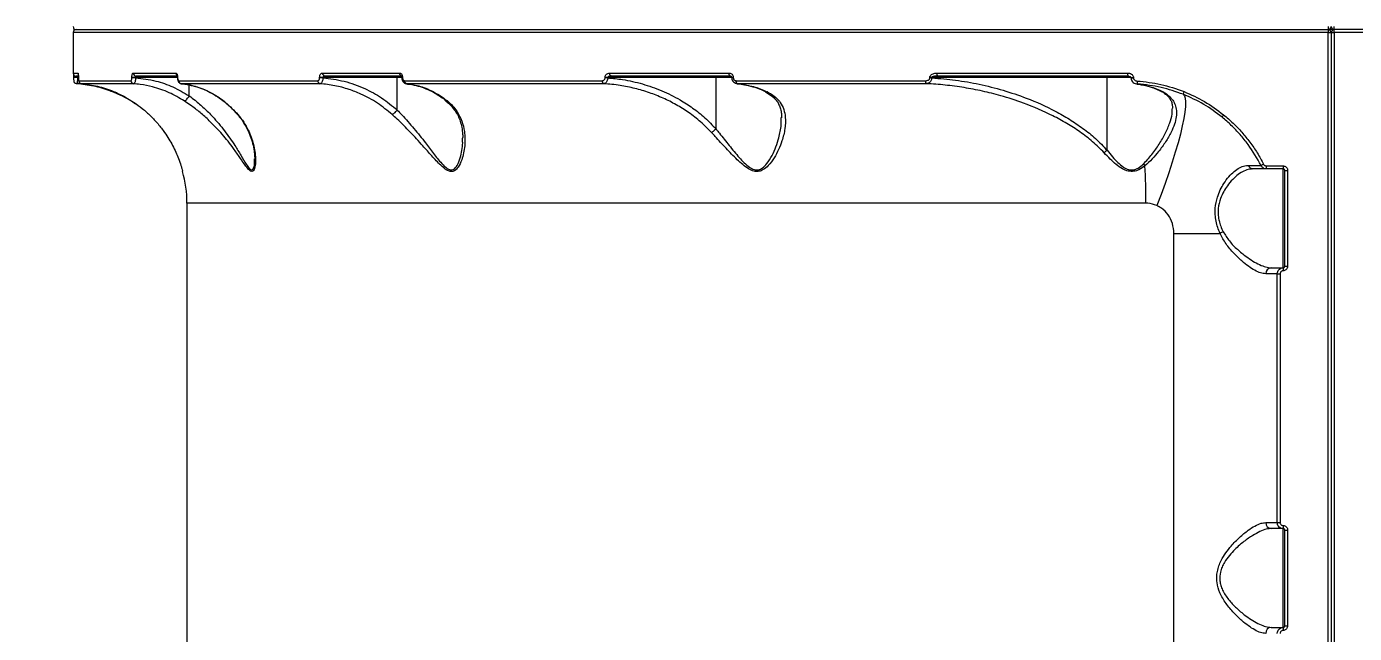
# Model space of a CAD drawing. Header units: millimetres. Extents: x 10665 to 29906, y -6125 to 7364.
# Drawn here: x 23491.7 to 23935.1, y -219.9 to -17.4 of the extents above; entities that cross this region are included whole.
import ezdxf

# ---------------------------------------------------------------- set-up
doc = ezdxf.new("R2010")
doc.units = ezdxf.units.MM
for name, color, linetype in [('DIKOM_ОБЪЕКТ', 7, 'Continuous'), ('DIKOM_РАЗМЕР_ЗОНА', 7, 'Continuous'), ('DIKOM_РАЗМЕР_ОБЪЕКТА', 7, 'Continuous')]:
    doc.layers.add(name, color=color, linetype=linetype)
doc.styles.add('style1', font='arial.ttf', dxfattribs={"width": 0.8})
doc.dimstyles.new('1-50', dxfattribs={"dimtxt": 300, "dimasz": 200, "dimexe": 100, "dimexo": 0, "dimgap": 100, "dimtad": 1, "dimdec": 0, "dimtxsty": 'style1', "dimcen": 0, "dimclrd": 7, "dimclre": 7, "dimadec": 1, "dimazin": 2, "dimtfac": 1, "dimtdec": 0, "dimtmove": 1, "dimatfit": 3, "dimfxl": 0, "dimlwd": 25, "dimlwe": 18, "dimarcsym": 0})

# ---------------------------------------------------------------- blocks, each defined once
blk = doc.blocks.new('*D16')
at = {"layer": 'Defpoints', "color": 0, "transparency": 16777216}
for p in [(12665, 4926.53), (12665, 1146.89), (26947.71, -1821.93)]:
    blk.add_point(p, dxfattribs=at)
at = {"layer": 'DIKOM_РАЗМЕР_ОБЪЕКТА', "color": 7, "lineweight": 18, "transparency": 16777216}
for p, q in [((12665, 1146.89), (12665, 5026.53)), ((26947.71, -1821.93), (26947.71, 5026.53))]:
    blk.add_line(p, q, dxfattribs=at)
at = {"layer": 'DIKOM_РАЗМЕР_ОБЪЕКТА', "color": 7, "lineweight": 25, "transparency": 16777216}
blk.add_line((26747.71, 4926.53), (12865, 4926.53), dxfattribs=at)
at = {"layer": 'DIKOM_РАЗМЕР_ОБЪЕКТА', "color": 7, "transparency": 16777216}
for points in [[(12865, 4959.86), (12865, 4893.19), (12665, 4926.53)], [(26747.71, 4959.86), (26747.71, 4893.19), (26947.71, 4926.53)]]:
    blk.add_solid(points, dxfattribs=at)
at = {"layer": 'DIKOM_РАЗМЕР_ОБЪЕКТА', "color": 0, "transparency": 16777216, "insert": (21497, 5179.8), "char_height": 300, "attachment_point": 5, "style": 'style1'}
blk.add_mtext('14300', dxfattribs=at)
blk = doc.blocks.new('*D15')
at = {"layer": 'Defpoints', "color": 0, "transparency": 16777216}
for p in [(20416.84, 4419.04), (19675.94, -4001.39), (28567.5, -4001.39)]:
    blk.add_point(p, dxfattribs=at)
at = {"layer": 'DIKOM_РАЗМЕР_ОБЪЕКТА', "color": 7, "lineweight": 18, "transparency": 16777216}
for p, q in [((20416.84, 4419.04), (28667.5, 4419.04)), ((19675.94, -4001.39), (28667.5, -4001.39))]:
    blk.add_line(p, q, dxfattribs=at)
at = {"layer": 'DIKOM_РАЗМЕР_ОБЪЕКТА', "color": 7, "lineweight": 25, "transparency": 16777216}
blk.add_line((28567.5, 4219.04), (28567.5, -3801.39), dxfattribs=at)
at = {"layer": 'DIKOM_РАЗМЕР_ОБЪЕКТА', "color": 7, "transparency": 16777216}
for points in [[(28534.17, 4219.04), (28600.83, 4219.04), (28567.5, 4419.04)], [(28534.17, -3801.39), (28600.83, -3801.39), (28567.5, -4001.39)]]:
    blk.add_solid(points, dxfattribs=at)
at = {"layer": 'DIKOM_РАЗМЕР_ОБЪЕКТА', "color": 0, "transparency": 16777216, "insert": (28247.96, -1553.33), "char_height": 300, "attachment_point": 5, "rotation": 90, "style": 'style1'}
blk.add_mtext('8400', dxfattribs=at)
blk = doc.blocks.new('*D14')
at = {"layer": 'Defpoints', "color": 0, "transparency": 16777216}
for p in [(28947.71, 6914.03), (10665, 1629.88), (28947.71, -1535.43)]:
    blk.add_point(p, dxfattribs=at)
at = {"layer": 'DIKOM_РАЗМЕР_ЗОНА', "color": 7, "lineweight": 18, "transparency": 16777216}
for p, q in [((10665, 1629.88), (10665, 7014.03)), ((28947.71, -1535.43), (28947.71, 7014.03))]:
    blk.add_line(p, q, dxfattribs=at)
at = {"layer": 'DIKOM_РАЗМЕР_ЗОНА', "color": 7, "lineweight": 25, "transparency": 16777216}
blk.add_line((10865, 6914.03), (28747.71, 6914.03), dxfattribs=at)
at = {"layer": 'DIKOM_РАЗМЕР_ЗОНА', "color": 7, "transparency": 16777216}
for points in [[(10865, 6947.36), (10865, 6880.69), (10665, 6914.03)], [(28747.71, 6947.36), (28747.71, 6880.69), (28947.71, 6914.03)]]:
    blk.add_solid(points, dxfattribs=at)
at = {"layer": 'DIKOM_РАЗМЕР_ЗОНА', "color": 0, "transparency": 16777216, "insert": (21431.5, 7167.3), "char_height": 300, "attachment_point": 5, "style": 'style1'}
blk.add_mtext('18300', dxfattribs=at)
blk = doc.blocks.new('*D13')
at = {"layer": 'Defpoints', "color": 0, "transparency": 16777216}
for p in [(20470.84, 6542.55), (29806, 6542.55), (19621.9, -6125)]:
    blk.add_point(p, dxfattribs=at)
at = {"layer": 'DIKOM_РАЗМЕР_ЗОНА', "color": 7, "lineweight": 18, "transparency": 16777216}
for p, q in [((20470.84, 6542.55), (29906, 6542.55)), ((19621.9, -6125), (29906, -6125))]:
    blk.add_line(p, q, dxfattribs=at)
at = {"layer": 'DIKOM_РАЗМЕР_ЗОНА', "color": 7, "lineweight": 25, "transparency": 16777216}
blk.add_line((29806, -5925), (29806, 6342.55), dxfattribs=at)
at = {"layer": 'DIKOM_РАЗМЕР_ЗОНА', "color": 7, "transparency": 16777216}
for points in [[(29772.67, 6342.55), (29839.33, 6342.55), (29806, 6542.55)], [(29772.67, -5925), (29839.33, -5925), (29806, -6125)]]:
    blk.add_solid(points, dxfattribs=at)
at = {"layer": 'DIKOM_РАЗМЕР_ЗОНА', "color": 0, "transparency": 16777216, "insert": (29552.83, 208.78), "char_height": 300, "attachment_point": 5, "rotation": 90, "style": 'style1'}
blk.add_mtext('12650', dxfattribs=at)

msp = doc.modelspace()

# ---------------------------------------------------------------- linework, layer by layer
at = {"layer": 'DIKOM_ОБЪЕКТ', "color": 7, "linetype": 'Continuous', "lineweight": 15}
for p, q in [((23507.28, -19.43), (23507.28, -32.93)), ((23926.28, -19.43), (23507.28, -19.43)), ((23508.28, -18.43), (23926.28, -18.43)), ((23928.28, -18.43), (23926.28, -18.43)), ((23926.28, -19.43), (23927.28, -19.43)), ((23926.28, -449.18), (23926.28, -19.43)), ((23927.28, -19.43), (23927.28, -449.18)), ((23927.28, -19.43), (23928.29, -19.43)), ((24346.28, -18.43), (23928.28, -18.43)), ((23928.29, -19.43), (23928.29, -449.19)), ((24347.28, -19.43), (23928.29, -19.43)), ((23507.28, -32.93), (23508.88, -32.93)), ((23507.45, -34.43), (23507.45, -34.46)), ((23508.79, -34.43), (23507.45, -34.43)), ((23508.79, -34.46), (23507.45, -34.46)), ((23508.86, -33.93), (23508.28, -33.93)), ((23508.79, -34.43), (23508.79, -34.46)), ((23509.04, -34.43), (23508.79, -34.43)), ((23508.79, -34.46), (23509.04, -34.49)), ((23509.04, -34.43), (23509.04, -34.53)), ((23509.04, -34.43), (23509.05, -34.43)), ((23509.04, -34.53), (23509.05, -34.53)), ((23509.05, -34.43), (23509.05, -34.53)), ((23526.89, -34.48), (23526.89, -34.43)), ((23528.17, -34.43), (23526.89, -34.43)), ((23528.17, -34.48), (23526.89, -34.48)), ((23527.35, -32.93), (23541.55, -32.93)), ((23528.17, -34.43), (23528.17, -34.48)), ((23542.09, -34.43), (23528.17, -34.43)), ((23541.92, -33.93), (23528.3, -33.93)), ((23542.09, -34.43), (23542.09, -34.51)), ((23542.09, -34.43), (23542.17, -34.43)), ((23542.09, -34.51), (23542.17, -34.51)), ((23542.17, -34.43), (23542.17, -34.51)), ((23589.58, -34.51), (23589.58, -34.43)), ((23590.71, -34.43), (23589.58, -34.43)), ((23590.71, -34.51), (23589.58, -34.51)), ((23590.52, -32.93), (23616.24, -32.93)), ((23590.71, -34.43), (23590.71, -34.51)), ((23615.51, -34.43), (23590.71, -34.43)), ((23616.98, -33.93), (23591.32, -33.93)), ((23615.51, -45.31), (23615.51, -34.43)), ((23616.99, -34.43), (23615.51, -34.43)), ((23616.99, -34.43), (23616.99, -34.48)), ((23616.99, -34.43), (23617.26, -34.43)), ((23616.99, -34.48), (23617.26, -34.48)), ((23617.26, -34.43), (23617.26, -34.48)), ((23684.88, -34.53), (23684.88, -34.43)), ((23685.78, -34.43), (23684.88, -34.43)), ((23685.78, -34.53), (23684.88, -34.53)), ((23685.78, -34.43), (23685.78, -34.53)), ((23721.93, -34.43), (23685.78, -34.43)), ((23686.4, -32.93), (23726.26, -32.93)), ((23726.74, -33.93), (23686.97, -33.93)), ((23721.93, -51.59), (23721.93, -34.43)), ((23727.14, -34.43), (23721.93, -34.43)), ((23727.15, -34.43), (23727.15, -34.46)), ((23727.15, -34.43), (23727.68, -34.43)), ((23727.15, -34.46), (23727.68, -34.46)), ((23727.68, -34.43), (23727.68, -34.46)), ((23793.3, -34.55), (23793.3, -34.43)), ((23793.94, -34.43), (23793.3, -34.43)), ((23793.94, -34.55), (23793.3, -34.55)), ((23793.94, -34.43), (23793.94, -34.55)), ((23852.47, -34.43), (23793.94, -34.43)), ((23795.67, -32.93), (23859.31, -32.93)), ((23859.47, -33.93), (23795.98, -33.93)), ((23852.47, -58.67), (23852.47, -34.43)), ((23860.45, -34.43), (23852.47, -34.43)), ((23860.42, -34.43), (23860.42, -34.51)), ((23860.42, -34.43), (23861.26, -34.43)), ((23860.42, -34.51), (23861.26, -34.51)), ((23861.26, -34.43), (23861.26, -34.51)), ((23509.16, -35.49), (23526.59, -35.49)), ((23527.47, -36.48), (23510.08, -36.48)), ((23542.59, -35.49), (23588.97, -35.49)), ((23589.72, -36.48), (23543.43, -36.48)), ((23546.05, -40.54), (23546.05, -36.91)), ((23617.93, -35.49), (23683.91, -35.49)), ((23684.45, -36.48), (23618.62, -36.48)), ((23728.65, -35.49), (23791.83, -35.49)), ((23792.13, -36.48), (23729.09, -36.48)), ((23862.5, -36.6), (23863.52, -36.77)), ((23743.68, -48.02), (23743.68, -47.82)), ((23567.87, -61.74), (23567.87, -61.59)), ((23905.62, -63.93), (23911.25, -63.93)), ((23911.28, -64.93), (23905.67, -64.93)), ((23911.28, -97.93), (23911.28, -64.93)), ((23911.78, -65.43), (23912.75, -65.43)), ((23911.78, -97.43), (23911.78, -65.43)), ((23912.75, -65.43), (23912.75, -97.43)), ((23545.28, -76.38), (23545.28, -427.17)), ((23865.44, -76.38), (23545.28, -76.38)), ((23874.78, -436.43), (23874.78, -86.43)), ((23874.78, -86.43), (23890.19, -86.43)), ((23911.78, -97.43), (23912.75, -97.43)), ((23909.28, -99.93), (23905.43, -99.93)), ((23907.23, -97.93), (23911.28, -97.93)), ((23909.28, -99.93), (23910.24, -99.93)), ((23909.28, -182.93), (23909.28, -99.93)), ((23910.24, -99.93), (23910.24, -182.93)), ((23905.43, -182.93), (23909.28, -182.93)), ((23911.28, -184.93), (23907.23, -184.93)), ((23909.28, -182.93), (23910.24, -182.93)), ((23911.28, -217.93), (23911.28, -184.93)), ((23911.78, -185.43), (23912.75, -185.43)), ((23911.78, -217.43), (23911.78, -185.43)), ((23912.75, -185.43), (23912.75, -217.43)), ((23907.23, -217.93), (23911.28, -217.93)), ((23911.78, -217.43), (23912.75, -217.43))]:
    msp.add_line(p, q, dxfattribs=at)
at = {"layer": 'DIKOM_ОБЪЕКТ', "color": 7, "linetype": 'Continuous', "lineweight": 15, "flags": 128}
for points in [[(23615.68, -33.93), (23615.64, -33.94), (23615.61, -33.96), (23615.59, -34.01), (23615.56, -34.07), (23615.54, -34.15), (23615.53, -34.23), (23615.52, -34.33), (23615.51, -34.43)], [(23686.97, -33.93), (23686.86, -33.91), (23686.75, -33.85), (23686.65, -33.76), (23686.57, -33.63), (23686.5, -33.48), (23686.44, -33.31), (23686.41, -33.12), (23686.4, -32.93)], [(23722.09, -33.93), (23722.06, -33.94), (23722.03, -33.96), (23722, -34.01), (23721.98, -34.07), (23721.96, -34.15), (23721.94, -34.23), (23721.93, -34.33), (23721.93, -34.43)], [(23726.74, -33.93), (23726.65, -33.91), (23726.56, -33.85), (23726.48, -33.76), (23726.4, -33.63), (23726.34, -33.48), (23726.3, -33.31), (23726.27, -33.12), (23726.26, -32.93)], [(23795.98, -33.93), (23795.92, -33.91), (23795.86, -33.85), (23795.81, -33.76), (23795.76, -33.63), (23795.72, -33.48), (23795.69, -33.31), (23795.68, -33.12), (23795.67, -32.93)], [(23852.63, -33.93), (23852.6, -33.94), (23852.57, -33.96), (23852.54, -34.01), (23852.52, -34.07), (23852.5, -34.15), (23852.48, -34.23), (23852.48, -34.33), (23852.47, -34.43)], [(23508.41, -36.48), (23508.23, -36.45), (23508.07, -36.39)], [(23729.09, -36.48), (23729, -36.45), (23728.92, -36.39), (23728.84, -36.29), (23728.78, -36.17), (23728.72, -36.02), (23728.68, -35.85), (23728.66, -35.67), (23728.65, -35.49)], [(23877.9, -40.03), (23878.31, -40.51), (23878.58, -41.35), (23878.69, -42.54), (23878.64, -44.07), (23878.44, -45.94), (23878.09, -48.1), (23877.59, -50.56), (23876.94, -53.28), (23876.16, -56.23), (23875.24, -59.39), (23874.21, -62.72), (23873.06, -66.2), (23871.82, -69.78), (23870.49, -73.44), (23869.08, -77.14)]]:
    msp.add_lwpolyline(points, dxfattribs=at)
at = {"layer": 'DIKOM_ОБЪЕКТ', "color": 7, "linetype": 'Continuous', "lineweight": 15}
for centre, radius, start, end in [((23508.28, -17.43), 1, 180, 270), ((24031.07, -17.68), 104.78, 179.8633, 180.4102), ((23926.28, -17.43), 1, 270, 0), ((23928.28, -17.43), 1, 180, 270), ((23823.5, -17.68), 104.78, 359.5898, 0.1367), ((23508.28, -19.43), 1, 90, 180), ((24031.01, -19.18), 104.73, 179.5897, 180.1368), ((23926.28, -19.43), 1, 0, 90), ((23928.28, -19.43), 1, 90, 180), ((23823.55, -19.18), 104.73, 359.8632, 0.4103), ((23508.28, -32.93), 1, 180, 270), ((23509.88, -32.93), 0.999, 179.942, 204.5767), ((23528.32, -32.95), 0.977, 178.6242, 268.5705), ((23542.58, -32.94), 1.03, 179.3725, 231.5788), ((23591.44, -33.01), 0.917, 174.409, 263.0359), ((23617.14, -33.04), 0.9, 172.7895, 260.2543), ((23860.97, -33.17), 1.68, 171.6818, 206.7036), ((23510.15, -35.49), 0.998, 179.8821, 265.6663), ((23527.57, -35.51), 0.982, 178.8171, 264.3049), ((23543.55, -35.52), 0.968, 177.8473, 262.9624), ((23589.91, -35.56), 0.937, 175.1469, 258.4876), ((23618.85, -35.59), 0.925, 173.5893, 255.1937), ((23684.83, -35.64), 0.928, 170.7111, 245.8956), ((23792.97, -35.69), 1.16, 169.9333, 223.4362), ((23864.51, -35.94), 1.97, 169.9097, 199.2682), ((23880.28, -40.19), 2.38, 152.9164, 176.2364), ((23893.99, -49.28), 3.55, 137.1978, 152.5522), ((23505.28, -76.38), 40, 0, 15.3591), ((23869.55, -59.73), 6.09, 215.6521, 223.2621), ((23629.06, -76.25), 236.38, 359.9706, 2.9965), ((23901.24, -63.17), 1.76, 201.1362, 268.1696), ((23908.86, -72.05), 9.61, 115.4861, 121.1689), ((23910.51, -64.17), 4.89, 177.0784, 188.8269), ((23917.82, -64.18), 6.58, 177.8263, 186.5472), ((23894.13, -92.77), 7.47, 112.8224, 121.8611), ((23907.34, -99.83), 1.91, 93.0473, 182.7524), ((23917.82, -98.68), 6.58, 173.4528, 182.1737), ((23907.34, -183.02), 1.91, 177.2476, 266.9527), ((23917.82, -184.18), 6.58, 177.8269, 186.5466), ((23907.34, -219.83), 1.91, 93.0473, 182.7524), ((23917.82, -218.68), 6.58, 173.4528, 182.1737)]:
    msp.add_arc(centre, radius, start, end, dxfattribs=at)
for points, knots in [([(23507.44, -33.4), (23507.44, -33.51), (23507.45, -33.74), (23507.45, -34.15), (23507.45, -34.4), (23507.45, -34.48)], [0, 0, 0, 0, 0.373562, 0.810664, 1, 1, 1, 1]), ([(23507.45, -34.46), (23507.45, -34.57), (23507.45, -34.8), (23507.46, -35.14), (23507.47, -35.38), (23507.48, -35.52), (23507.49, -35.63), (23507.52, -35.77), (23507.6, -35.97), (23507.77, -36.22), (23507.96, -36.33), (23508.07, -36.39)], [0, 0, 0, 0, 0.12571, 0.27303, 0.436185, 0.541448, 0.605483, 0.658274, 0.741136, 0.860226, 1, 1, 1, 1]), ([(23508.41, -33.93), (23508.45, -33.93), (23508.54, -33.94), (23508.66, -34.03), (23508.74, -34.16), (23508.77, -34.27), (23508.79, -34.36), (23508.79, -34.4), (23508.79, -34.43)], [0, 0, 0, 0, 0.268569, 0.522895, 0.742629, 0.869156, 0.924308, 1, 1, 1, 1]), ([(23508.79, -34.46), (23508.78, -34.56), (23508.77, -34.89), (23508.73, -35.46), (23508.64, -36.03), (23508.53, -36.42), (23508.45, -36.46), (23508.41, -36.48)], [0, 0, 0, 0, 0.094276, 0.312279, 0.541191, 0.771408, 1, 1, 1, 1]), ([(23508.88, -32.93), (23508.88, -32.93), (23508.91, -32.93), (23508.94, -33.01), (23508.99, -33.27), (23509.02, -33.6), (23509.04, -33.99), (23509.05, -34.28), (23509.05, -34.43)], [0, 0, 0, 0, 0.039239, 0.287243, 0.495205, 0.670999, 0.835333, 1, 1, 1, 1]), ([(23508.97, -33.3), (23508.97, -33.3), (23508.97, -33.3), (23508.99, -33.4), (23509.01, -33.61), (23509.04, -33.96), (23509.04, -34.3), (23509.04, -34.48), (23509.04, -34.55)], [0, 0, 0, 0, 0.074205, 0.226499, 0.443456, 0.69488, 0.900894, 1, 1, 1, 1]), ([(23509.04, -34.53), (23509.04, -34.54), (23509.04, -34.69), (23509.05, -34.97), (23509.08, -35.33), (23509.12, -35.59), (23509.2, -35.87), (23509.36, -36.14), (23509.62, -36.35), (23509.88, -36.47), (23510.04, -36.47), (23510.08, -36.47)], [0, 0, 0, 0, 0.016964, 0.153719, 0.29482, 0.4841, 0.589268, 0.710593, 0.826233, 0.955559, 1, 1, 1, 1]), ([(23509.05, -34.53), (23509.05, -34.62), (23509.05, -34.81), (23509.06, -35.06), (23509.08, -35.27), (23509.11, -35.43), (23509.14, -35.48), (23509.15, -35.49), (23509.16, -35.49)], [0, 0, 0, 0, 0.167355, 0.334491, 0.509166, 0.713077, 0.957733, 1, 1, 1, 1]), ([(23526.59, -35.49), (23526.62, -35.47), (23526.69, -35.45), (23526.78, -35.28), (23526.85, -35.03), (23526.88, -34.74), (23526.89, -34.56), (23526.89, -34.48)], [0, 0, 0, 0, 0.214298, 0.428461, 0.642917, 0.857735, 1, 1, 1, 1]), ([(23526.89, -34.43), (23526.89, -34.32), (23526.9, -34.04), (23526.95, -33.61), (23527.05, -33.23), (23527.19, -32.98), (23527.29, -32.94), (23527.35, -32.93)], [0, 0, 0, 0, 0.140769, 0.35529, 0.570001, 0.784955, 1, 1, 1, 1]), ([(23528.17, -34.48), (23528.17, -34.63), (23528.14, -35), (23528.05, -35.57), (23527.89, -36.07), (23527.69, -36.42), (23527.54, -36.46), (23527.47, -36.48)], [0, 0, 0, 0, 0.142374, 0.357276, 0.571681, 0.785755, 1, 1, 1, 1]), ([(23528.3, -33.93), (23528.28, -33.93), (23528.26, -33.94), (23528.22, -34.03), (23528.19, -34.16), (23528.18, -34.3), (23528.17, -34.39), (23528.17, -34.43)], [0, 0, 0, 0, 0.215083, 0.430075, 0.644786, 0.859275, 1, 1, 1, 1]), ([(23528.17, -34.48), (23530.43, -34.77), (23534.67, -35.32), (23540.71, -37.43), (23544.26, -39.5), (23546.05, -40.54)], [0, 0, 0, 0, 0.359333, 0.675902, 1, 1, 1, 1]), ([(23541.55, -32.93), (23541.6, -32.94), (23541.73, -32.96), (23541.9, -33.16), (23542.05, -33.5), (23542.15, -33.94), (23542.17, -34.26), (23542.17, -34.43)], [0, 0, 0, 0, 0.174193, 0.389599, 0.595819, 0.797913, 1, 1, 1, 1]), ([(23541.97, -33.71), (23541.96, -33.71), (23541.96, -33.7), (23541.98, -33.74), (23542.02, -33.83), (23542.06, -34.01), (23542.09, -34.22), (23542.09, -34.37), (23542.09, -34.43)], [0, 0, 0, 0, 0.011659, 0.190182, 0.368169, 0.594791, 0.834585, 1, 1, 1, 1]), ([(23542.1, -34.51), (23542.09, -34.55), (23542.09, -34.81), (23542.18, -35.35), (23542.42, -35.92), (23542.83, -36.3), (23543.18, -36.48), (23543.39, -36.47), (23543.45, -36.46)], [0, 0, 0, 0, 0.043283, 0.284785, 0.576449, 0.76345, 0.934918, 1, 1, 1, 1]), ([(23542.17, -34.51), (23542.18, -34.61), (23542.19, -34.83), (23542.25, -35.11), (23542.35, -35.33), (23542.47, -35.46), (23542.55, -35.48), (23542.59, -35.49)], [0, 0, 0, 0, 0.203943, 0.408047, 0.613535, 0.826542, 1, 1, 1, 1]), ([(23588.97, -35.49), (23589.04, -35.47), (23589.19, -35.45), (23589.38, -35.27), (23589.51, -35), (23589.58, -34.73), (23589.58, -34.56), (23589.58, -34.51)], [0, 0, 0, 0, 0.228813, 0.457871, 0.678484, 0.888388, 1, 1, 1, 1]), ([(23589.58, -34.43), (23589.59, -34.34), (23589.59, -34.08), (23589.69, -33.66), (23589.9, -33.26), (23590.19, -32.98), (23590.41, -32.94), (23590.52, -32.93)], [0, 0, 0, 0, 0.108267, 0.320437, 0.543047, 0.771572, 1, 1, 1, 1]), ([(23590.71, -34.51), (23590.71, -34.62), (23590.69, -34.96), (23590.57, -35.5), (23590.35, -36.03), (23590.05, -36.41), (23589.83, -36.46), (23589.72, -36.48)], [0, 0, 0, 0, 0.113159, 0.325935, 0.547986, 0.775443, 1, 1, 1, 1]), ([(23591.32, -33.93), (23591.25, -33.93), (23591.11, -33.94), (23590.93, -34.03), (23590.8, -34.16), (23590.74, -34.27), (23590.72, -34.35), (23590.71, -34.4), (23590.71, -34.43)], [0, 0, 0, 0, 0.255366, 0.498932, 0.716791, 0.861638, 0.907084, 1, 1, 1, 1]), ([(23590.71, -34.51), (23593.07, -34.81), (23597.85, -35.43), (23604.43, -37.84), (23610.44, -41.08), (23613.81, -43.89), (23615.51, -45.31)], [0, 0, 0, 0, 0.260692, 0.528702, 0.761627, 1, 1, 1, 1]), ([(23616.24, -32.93), (23616.36, -32.94), (23616.58, -32.98), (23616.89, -33.23), (23617.12, -33.61), (23617.24, -34.04), (23617.25, -34.32), (23617.26, -34.43)], [0, 0, 0, 0, 0.215052, 0.429989, 0.644711, 0.859233, 1, 1, 1, 1]), ([(23616.84, -33.89), (23616.84, -33.89), (23616.84, -33.89), (23616.89, -33.96), (23616.94, -34.07), (23616.99, -34.24), (23616.99, -34.36), (23616.99, -34.43)], [0, 0, 0, 0, 0.188987, 0.390791, 0.581476, 0.792668, 1, 1, 1, 1]), ([(23616.99, -34.48), (23616.99, -34.48), (23616.97, -34.74), (23617.08, -35.25), (23617.4, -35.88), (23617.88, -36.29), (23618.33, -36.49), (23618.59, -36.46), (23618.66, -36.46)], [0, 0, 0, 0, 0.000321, 0.259941, 0.504607, 0.721737, 0.922683, 1, 1, 1, 1]), ([(23617.26, -34.48), (23617.26, -34.56), (23617.27, -34.74), (23617.35, -35.03), (23617.5, -35.28), (23617.71, -35.45), (23617.86, -35.47), (23617.93, -35.49)], [0, 0, 0, 0, 0.142269, 0.357076, 0.57153, 0.785684, 1, 1, 1, 1]), ([(23683.91, -35.49), (23684.05, -35.47), (23684.3, -35.44), (23684.59, -35.24), (23684.79, -34.98), (23684.87, -34.73), (23684.88, -34.58), (23684.88, -34.53)], [0, 0, 0, 0, 0.302569, 0.534665, 0.725436, 0.917097, 1, 1, 1, 1]), ([(23685.78, -34.53), (23685.77, -34.62), (23685.75, -34.93), (23685.63, -35.42), (23685.37, -35.94), (23684.99, -36.33), (23684.66, -36.47), (23684.48, -36.48), (23684.45, -36.48)], [0, 0, 0, 0, 0.089211, 0.293652, 0.489604, 0.716362, 0.954575, 1, 1, 1, 1]), ([(23684.88, -34.43), (23684.88, -34.36), (23684.89, -34.11), (23685.03, -33.72), (23685.34, -33.31), (23685.81, -32.99), (23686.19, -32.95), (23686.4, -32.93)], [0, 0, 0, 0, 0.079626, 0.275699, 0.470743, 0.710526, 1, 1, 1, 1]), ([(23686.97, -33.93), (23686.81, -33.93), (23686.52, -33.95), (23686.16, -34.04), (23685.94, -34.16), (23685.83, -34.27), (23685.79, -34.35), (23685.78, -34.4), (23685.78, -34.43)], [0, 0, 0, 0, 0.350954, 0.618272, 0.802944, 0.879311, 0.949247, 1, 1, 1, 1]), ([(23685.78, -34.53), (23687.44, -34.69), (23691.34, -35.08), (23697.39, -36.47), (23703.83, -38.71), (23709.42, -41.48), (23714.21, -44.57), (23718.28, -47.77), (23720.71, -50.32), (23721.93, -51.59)], [0, 0, 0, 0, 0.123411, 0.290339, 0.457787, 0.624612, 0.746548, 0.873295, 1, 1, 1, 1]), ([(23726.26, -32.93), (23726.4, -32.94), (23726.69, -32.96), (23727.09, -33.18), (23727.42, -33.52), (23727.64, -33.94), (23727.66, -34.27), (23727.68, -34.43)], [0, 0, 0, 0, 0.18904, 0.40455, 0.60686, 0.803377, 1, 1, 1, 1]), ([(23726.77, -33.94), (23726.82, -33.95), (23726.9, -33.95), (23727.03, -34.06), (23727.11, -34.19), (23727.15, -34.32), (23727.16, -34.44), (23727.15, -34.51), (23727.14, -34.54)], [0, 0, 0, 0, 0.305264, 0.539184, 0.695706, 0.815735, 0.92171, 1, 1, 1, 1]), ([(23727.17, -34.46), (23727.16, -34.5), (23727.14, -34.79), (23727.3, -35.32), (23727.72, -35.95), (23728.35, -36.36), (23728.87, -36.53), (23729.12, -36.48), (23729.12, -36.48)], [0, 0, 0, 0, 0.041978, 0.271808, 0.507324, 0.748575, 0.994438, 1, 1, 1, 1]), ([(23727.68, -34.46), (23727.69, -34.57), (23727.71, -34.78), (23727.86, -35.08), (23728.08, -35.31), (23728.36, -35.46), (23728.56, -35.48), (23728.65, -35.49)], [0, 0, 0, 0, 0.195135, 0.390076, 0.593291, 0.811119, 1, 1, 1, 1]), ([(23791.83, -35.49), (23792.11, -35.46), (23792.5, -35.43), (23792.95, -35.18), (23793.17, -34.97), (23793.29, -34.75), (23793.3, -34.61), (23793.3, -34.55)], [0, 0, 0, 0, 0.437074, 0.628839, 0.790865, 0.906016, 1, 1, 1, 1]), ([(23793.94, -34.55), (23793.93, -34.67), (23793.91, -34.94), (23793.77, -35.38), (23793.5, -35.82), (23793.05, -36.23), (23792.57, -36.45), (23792.23, -36.47), (23792.13, -36.48)], [0, 0, 0, 0, 0.113307, 0.247091, 0.420407, 0.60739, 0.880117, 1, 1, 1, 1]), ([(23793.3, -34.43), (23793.31, -34.33), (23793.33, -34.11), (23793.52, -33.76), (23793.88, -33.41), (23794.55, -33.06), (23795.19, -32.93), (23795.62, -32.93), (23795.67, -32.93)], [0, 0, 0, 0, 0.092775, 0.206132, 0.369251, 0.572413, 0.947143, 1, 1, 1, 1]), ([(23795.98, -33.93), (23795.62, -33.94), (23795.09, -33.95), (23794.47, -34.08), (23794.16, -34.19), (23794, -34.29), (23793.95, -34.37), (23793.94, -34.41), (23793.94, -34.42), (23793.94, -34.43)], [0, 0, 0, 0, 0.502863, 0.721961, 0.872225, 0.951521, 0.975809, 0.996182, 1, 1, 1, 1]), ([(23793.94, -34.55), (23796.6, -34.76), (23801.92, -35.19), (23809.87, -36.6), (23817.76, -38.58), (23826.3, -41.45), (23833.7, -44.76), (23839.93, -48.3), (23844.43, -51.33), (23848.69, -54.71), (23851.21, -57.35), (23852.47, -58.68)], [0, 0, 0, 0, 0.124577, 0.249156, 0.376417, 0.503665, 0.667722, 0.751085, 0.834425, 0.916782, 1, 1, 1, 1]), ([(23859.31, -32.93), (23859.51, -32.94), (23859.96, -32.97), (23860.55, -33.23), (23860.98, -33.6), (23861.22, -34.01), (23861.25, -34.29), (23861.26, -34.43)], [0, 0, 0, 0, 0.226776, 0.491987, 0.69595, 0.847742, 1, 1, 1, 1]), ([(23859.47, -33.93), (23859.48, -33.93), (23859.68, -33.91), (23859.99, -33.99), (23860.28, -34.17), (23860.39, -34.31), (23860.42, -34.4), (23860.42, -34.44), (23860.42, -34.46), (23860.42, -34.47)], [0, 0, 0, 0, 0.027809, 0.498721, 0.763305, 0.896171, 0.948809, 0.981322, 1, 1, 1, 1]), ([(23860.44, -34.51), (23860.45, -34.69), (23860.47, -35.07), (23860.75, -35.61), (23861.22, -36.1), (23861.87, -36.46), (23862.44, -36.59), (23862.77, -36.59), (23862.82, -36.59)], [0, 0, 0, 0, 0.148756, 0.32498, 0.508504, 0.718369, 0.956383, 1, 1, 1, 1]), ([(23861.26, -34.51), (23861.27, -34.58), (23861.28, -34.74), (23861.41, -35.01), (23861.67, -35.29), (23862.08, -35.52), (23862.41, -35.57), (23862.57, -35.59)], [0, 0, 0, 0, 0.103339, 0.262426, 0.461146, 0.728191, 1, 1, 1, 1]), ([(23520.53, -39.24), (23520.2, -39.11), (23518.12, -38.32), (23514.11, -37.13), (23510.34, -36.7), (23508.41, -36.48)], [0, 0, 0, 0, 0.084988, 0.533467, 1, 1, 1, 1]), ([(23510.08, -36.48), (23511.87, -36.71), (23515.46, -37.16), (23520.37, -38.78), (23525.41, -41.19), (23529.55, -43.98), (23533.11, -47.16), (23535.62, -49.81), (23537.11, -51.81), (23537.83, -52.77)], [0, 0, 0, 0, 0.173876, 0.350141, 0.488061, 0.692277, 0.797117, 0.90194, 1, 1, 1, 1]), ([(23520.53, -39.24), (23520.54, -39.24), (23520.61, -39.27), (23520.72, -39.27), (23520.85, -39.15), (23520.89, -39.12)], [0, 0, 0, 0, 0.08988, 0.725572, 1, 1, 1, 1]), ([(23528.43, -43.47), (23527.61, -42.92), (23525.87, -41.76), (23523.17, -40.34), (23521.36, -39.59), (23520.53, -39.24)], [0, 0, 0, 0, 0.326483, 0.691566, 1, 1, 1, 1]), ([(23544.4, -42.25), (23542.74, -41.27), (23539.36, -39.29), (23534.34, -37.59), (23530.34, -36.76), (23528.21, -36.55), (23527.47, -36.48)], [0, 0, 0, 0, 0.318195, 0.643966, 0.875252, 1, 1, 1, 1]), ([(23543.39, -36.51), (23543.93, -36.56), (23545.39, -36.69), (23546.97, -37.01), (23547.98, -37.36), (23548.1, -37.4)], [0, 0, 0, 0, 0.3429, 0.924426, 1, 1, 1, 1]), ([(23543.43, -36.48), (23545.18, -36.75), (23548.71, -37.3), (23553.68, -39.53), (23558.32, -42.61), (23560.97, -45.39), (23562.32, -46.79)], [0, 0, 0, 0, 0.253607, 0.513975, 0.753973, 1, 1, 1, 1]), ([(23548.1, -37.4), (23548.88, -37.65), (23550.57, -38.18), (23553.08, -39.37), (23555.6, -40.86), (23558, -42.65), (23560.17, -44.56), (23561.46, -45.99), (23562.04, -46.65)], [0, 0, 0, 0, 0.154659, 0.332265, 0.508572, 0.682302, 0.855098, 1, 1, 1, 1]), ([(23613.8, -46.79), (23612.19, -45.47), (23608.95, -42.79), (23604, -40.13), (23599.2, -38.26), (23594.64, -37.02), (23591.37, -36.66), (23589.72, -36.48)], [0, 0, 0, 0, 0.230865, 0.467175, 0.62657, 0.811992, 1, 1, 1, 1]), ([(23618.61, -36.58), (23619.01, -36.61), (23620.3, -36.72), (23622.46, -37.24), (23625.06, -38.11), (23627.59, -39.31), (23629.83, -40.64), (23631.17, -41.7), (23631.74, -42.15)], [0, 0, 0, 0, 0.087301, 0.280201, 0.473501, 0.666315, 0.858071, 1, 1, 1, 1]), ([(23618.62, -36.48), (23620.17, -36.72), (23623.32, -37.21), (23627.32, -38.94), (23630.28, -40.73), (23631.7, -41.83), (23632.25, -42.25)], [0, 0, 0, 0, 0.324709, 0.657479, 0.869005, 1, 1, 1, 1]), ([(23720.43, -52.77), (23719.24, -51.56), (23716.85, -49.14), (23712.85, -46.09), (23708.64, -43.44), (23704.25, -41.25), (23699.63, -39.42), (23694.84, -38.01), (23689.75, -36.95), (23686.27, -36.64), (23684.45, -36.48)], [0, 0, 0, 0, 0.123684, 0.248895, 0.368955, 0.490743, 0.612547, 0.738056, 0.863572, 1, 1, 1, 1]), ([(23739.09, -39.24), (23739.55, -39.49), (23740.69, -40.08), (23742.15, -41.24), (23743.59, -42.91), (23744.62, -45.05), (23745.2, -47.98), (23745.05, -51.51), (23744.13, -55.15), (23742.87, -58.45), (23741.4, -61.28), (23739.68, -63.59), (23737.92, -65.15), (23736.26, -65.84), (23734.52, -65.77), (23732.67, -64.91), (23730.81, -63.54), (23728.31, -61.22), (23725.24, -58.05), (23722.43, -54.95), (23720.84, -53.22), (23720.43, -52.77)], [0, 0, 0, 0, 0.031144, 0.075916, 0.120718, 0.182986, 0.24535, 0.331385, 0.417552, 0.477805, 0.538165, 0.598112, 0.638406, 0.667099, 0.696208, 0.728672, 0.767247, 0.80599, 0.888587, 0.97125, 1, 1, 1, 1]), ([(23728.97, -36.49), (23729.06, -36.49), (23730.09, -36.54), (23732.07, -36.91), (23734.88, -37.65), (23737.05, -38.43), (23738.24, -39.05), (23738.54, -39.21)], [0, 0, 0, 0, 0.025575, 0.317707, 0.609856, 0.901191, 1, 1, 1, 1]), ([(23729.09, -36.48), (23730.68, -36.7), (23733.79, -37.13), (23737.1, -38.32), (23738.81, -39.11), (23739.09, -39.24)], [0, 0, 0, 0, 0.466532, 0.915012, 1, 1, 1, 1]), ([(23738.43, -39.3), (23738.52, -39.34), (23739.16, -39.63), (23740.14, -40.27), (23741.33, -41.22), (23742.28, -42.3), (23742.98, -43.48), (23743.46, -44.9), (23743.76, -46.35), (23743.78, -47.38), (23743.79, -47.84)], [0, 0, 0, 0, 0.022651, 0.155412, 0.291826, 0.431804, 0.575808, 0.727275, 0.875653, 1, 1, 1, 1]), ([(23739.09, -39.24), (23739.07, -39.24), (23738.91, -39.27), (23738.71, -39.28), (23738.59, -39.19), (23738.57, -39.17)], [0, 0, 0, 0, 0.105147, 0.848825, 1, 1, 1, 1]), ([(23851.47, -59.52), (23850.22, -58.27), (23847.71, -55.75), (23843.47, -52.54), (23839.02, -49.68), (23832.81, -46.3), (23825.45, -43.14), (23817.53, -40.59), (23810.88, -38.92), (23804.7, -37.74), (23798.45, -36.88), (23794.24, -36.61), (23792.13, -36.48)], [0, 0, 0, 0, 0.080302, 0.161565, 0.242141, 0.322739, 0.486605, 0.610397, 0.70721, 0.804025, 0.902013, 1, 1, 1, 1]), ([(23862.57, -35.59), (23865.2, -35.86), (23870.52, -36.42), (23875.59, -38.2), (23878.16, -39.1)], [0, 0, 0, 0, 0.493791, 1, 1, 1, 1]), ([(23877.9, -40.03), (23875.45, -39.17), (23870.5, -37.41), (23865.29, -36.86), (23862.65, -36.59)], [0, 0, 0, 0, 0.493737, 1, 1, 1, 1]), ([(23862.65, -36.59), (23863.81, -36.77), (23866.15, -37.15), (23868.41, -37.99), (23869.54, -38.41)], [0, 0, 0, 0, 0.497314, 1, 1, 1, 1]), ([(23863.52, -36.77), (23863.93, -36.83), (23865.28, -37.02), (23867.18, -37.56), (23868.64, -38.16), (23869.2, -38.39)], [0, 0, 0, 0, 0.213796, 0.699123, 1, 1, 1, 1]), ([(23869.54, -38.41), (23870.23, -38.73), (23871.6, -39.37), (23873.21, -40.57), (23874.44, -41.96), (23875.29, -43.58), (23875.7, -45.44), (23875.64, -47.61), (23875.06, -50.03), (23873.87, -52.82), (23872.09, -55.89), (23869.89, -58.88), (23867.6, -61.63), (23865.94, -63.14), (23865.11, -63.9)], [0, 0, 0, 0, 0.067769, 0.135568, 0.20632, 0.277106, 0.356891, 0.436716, 0.528956, 0.621243, 0.729146, 0.837084, 0.918593, 1, 1, 1, 1]), ([(23869.2, -38.35), (23869.65, -38.56), (23870.6, -38.98), (23871.75, -39.73), (23872.72, -40.56), (23873.45, -41.47), (23873.98, -42.5), (23874.28, -43.54), (23874.3, -44.32), (23874.3, -44.64)], [0, 0, 0, 0, 0.127166, 0.261881, 0.403574, 0.549509, 0.704897, 0.879774, 1, 1, 1, 1]), ([(23869.22, -38.34), (23869.24, -38.36), (23869.32, -38.41), (23869.44, -38.41), (23869.53, -38.41), (23869.54, -38.41)], [0, 0, 0, 0, 0.227426, 0.858278, 1, 1, 1, 1]), ([(23878.16, -39.1), (23880.48, -40.13), (23885.18, -42.21), (23889.3, -45.3), (23891.39, -46.87)], [0, 0, 0, 0, 0.494174, 1, 1, 1, 1]), ([(23544.4, -42.25), (23544.42, -42.25), (23544.47, -42.25), (23544.62, -42.21), (23544.9, -42.02), (23545.29, -41.63), (23545.7, -41.12), (23545.93, -40.74), (23546.05, -40.55)], [0, 0, 0, 0, 0.038087, 0.149193, 0.361894, 0.574603, 0.787297, 1, 1, 1, 1]), ([(23562.32, -46.79), (23562.98, -47.63), (23564.32, -49.3), (23566.16, -52.62), (23567.65, -56.76), (23568.22, -60.77), (23568.14, -63.43), (23567.88, -64.77), (23567.53, -65.59), (23566.95, -65.91), (23566.05, -65.37), (23564.76, -63.76), (23563.01, -61.2), (23560.48, -57.55), (23557.16, -53.36), (23553.35, -49.32), (23549.71, -46.1), (23546.88, -43.9), (23545.1, -42.71), (23544.4, -42.25)], [0, 0, 0, 0, 0.056789, 0.113619, 0.211834, 0.310025, 0.362024, 0.388775, 0.41539, 0.445791, 0.474154, 0.516855, 0.581, 0.645392, 0.742194, 0.838841, 0.900144, 0.961361, 1, 1, 1, 1]), ([(23546.05, -40.54), (23546.05, -40.54), (23546.05, -40.54), (23546.05, -40.55), (23546.05, -40.55)], [0, 0, 0, 0, 0.612048, 1, 1, 1, 1]), ([(23546.05, -40.55), (23546.05, -40.55), (23546.7, -41.02), (23548.38, -42.3), (23551.02, -44.6), (23554.4, -47.98), (23557.93, -52.21), (23560.99, -56.59), (23563.3, -60.41), (23564.89, -63.08), (23566.07, -64.8), (23566.83, -65.35), (23567.2, -65.18), (23567.48, -64.8), (23567.7, -64.17), (23567.88, -63.07), (23567.87, -62.2), (23567.87, -61.74)], [0, 0, 0, 0, 0.000049, 0.058183, 0.151484, 0.244909, 0.393044, 0.541388, 0.638586, 0.735393, 0.797139, 0.836573, 0.869715, 0.878804, 0.917267, 0.955998, 1, 1, 1, 1]), ([(23632.25, -42.25), (23632.85, -42.78), (23634.05, -43.85), (23635.75, -46.06), (23637.17, -48.91), (23638.1, -52.78), (23638.2, -57.23), (23637.34, -61.34), (23636.05, -64.2), (23634.97, -65.34), (23634.05, -65.77), (23633.19, -65.85), (23631.71, -65.23), (23629.65, -63.46), (23627.04, -60.64), (23623.74, -56.81), (23619.87, -52.64), (23616.38, -49.15), (23614.34, -47.29), (23613.8, -46.79)], [0, 0, 0, 0, 0.044463, 0.088958, 0.163521, 0.238208, 0.33674, 0.435199, 0.493492, 0.532078, 0.540152, 0.566503, 0.592684, 0.638217, 0.708341, 0.778711, 0.872453, 0.966034, 1, 1, 1, 1]), ([(23631.64, -42.23), (23631.82, -42.36), (23632.56, -42.92), (23633.63, -44.03), (23634.85, -45.55), (23635.83, -47.21), (23636.56, -49.05), (23637.07, -51.11), (23637.35, -53.01), (23637.34, -54.25), (23637.33, -54.7)], [0, 0, 0, 0, 0.041995, 0.171381, 0.306515, 0.445829, 0.588431, 0.737295, 0.903928, 1, 1, 1, 1]), ([(23632.25, -42.25), (23632.22, -42.25), (23632.12, -42.25), (23631.94, -42.22), (23631.84, -42.13), (23631.79, -42.09)], [0, 0, 0, 0, 0.141298, 0.553428, 1, 1, 1, 1]), ([(23890.84, -47.64), (23888.85, -46.14), (23884.82, -43.11), (23880.22, -41.07), (23877.9, -40.03)], [0, 0, 0, 0, 0.494166, 1, 1, 1, 1]), ([(23562.04, -46.66), (23562.19, -46.82), (23562.89, -47.59), (23563.94, -49.07), (23565.2, -51.14), (23566.24, -53.39), (23567.07, -55.8), (23567.62, -58.17), (23567.89, -60.2), (23567.9, -61.28), (23567.9, -61.75)], [0, 0, 0, 0, 0.03509, 0.165868, 0.30471, 0.451785, 0.606404, 0.769632, 0.899816, 1, 1, 1, 1]), ([(23562.32, -46.79), (23562.28, -46.78), (23562.17, -46.74), (23562.1, -46.67), (23562.06, -46.63)], [0, 0, 0, 0, 0.398095, 1, 1, 1, 1]), ([(23613.8, -46.79), (23613.83, -46.78), (23613.94, -46.74), (23614.2, -46.58), (23614.59, -46.28), (23615.07, -45.83), (23615.37, -45.49), (23615.51, -45.32)], [0, 0, 0, 0, 0.087311, 0.253604, 0.502422, 0.751217, 1, 1, 1, 1]), ([(23615.51, -45.31), (23615.51, -45.31), (23615.51, -45.31), (23615.51, -45.32), (23615.51, -45.32), (23615.51, -45.32)], [0, 0, 0, 0, 0.450889, 0.843009, 1, 1, 1, 1]), ([(23615.51, -45.32), (23615.51, -45.32), (23616.03, -45.82), (23617.89, -47.83), (23621.12, -51.44), (23624.63, -55.82), (23627.63, -59.81), (23629.97, -62.76), (23631.82, -64.65), (23633.16, -65.32), (23633.84, -65.25), (23634.23, -65.08), (23634.76, -64.78), (23635.72, -63.56), (23636.79, -60.55), (23637.44, -57.4), (23637.3, -55.22), (23637.27, -54.71)], [0, 0, 0, 0, 0.000024, 0.049877, 0.187783, 0.325896, 0.428263, 0.530261, 0.59383, 0.628982, 0.663448, 0.66391, 0.674749, 0.727924, 0.811328, 0.955839, 1, 1, 1, 1]), ([(23721.93, -51.59), (23722.31, -52.06), (23723.75, -53.87), (23726.28, -57.11), (23729.03, -60.43), (23731.27, -62.88), (23732.91, -64.31), (23734.5, -65.19), (23735.57, -65.29), (23736.51, -65.13), (23737.65, -64.57), (23739.19, -62.91), (23740.71, -60.48), (23741.97, -57.52), (23743.01, -54.08), (23743.74, -50.87), (23743.7, -48.77), (23743.68, -48.02)], [0, 0, 0, 0, 0.041063, 0.15829, 0.275421, 0.32879, 0.381886, 0.424556, 0.455802, 0.461969, 0.499377, 0.553874, 0.638379, 0.723448, 0.808397, 0.931183, 1, 1, 1, 1]), ([(23864.6, -63.27), (23865.59, -62.22), (23867.57, -60.1), (23869.93, -56.58), (23872, -53.07), (23873.43, -49.7), (23874.24, -46.87), (23874.25, -45.29), (23874.26, -44.63)], [0, 0, 0, 0, 0.172474, 0.345276, 0.531573, 0.717762, 0.880338, 1, 1, 1, 1]), ([(23903.89, -63.83), (23902.53, -61.42), (23900.46, -57.77), (23896.92, -53.43), (23894.02, -50.36), (23891.89, -48.54), (23890.84, -47.64)], [0, 0, 0, 0, 0.39517, 0.59867, 0.80217, 1, 1, 1, 1]), ([(23891.39, -46.87), (23892.46, -47.78), (23894.6, -49.61), (23897.52, -52.67), (23900.21, -55.99), (23902.66, -59.55), (23904.04, -62.1), (23904.73, -63.38)], [0, 0, 0, 0, 0.197834, 0.395499, 0.593166, 0.796582, 1, 1, 1, 1]), ([(23537.83, -52.77), (23538.77, -54.23), (23540.66, -57.14), (23542.3, -60.9), (23543.19, -63.45), (23543.59, -64.8), (23543.81, -65.6), (23543.84, -65.72), (23543.86, -65.78)], [0, 0, 0, 0, 0.28806, 0.576006, 0.74468, 0.831594, 0.918025, 1, 1, 1, 1]), ([(23721.93, -51.59), (23721.77, -51.74), (23721.44, -52.05), (23720.97, -52.43), (23720.63, -52.65), (23720.48, -52.74), (23720.43, -52.77)], [0, 0, 0, 0, 0.32528, 0.650558, 0.892549, 1, 1, 1, 1]), ([(23721.93, -51.59), (23721.93, -51.59), (23721.93, -51.59), (23721.93, -51.59), (23721.93, -51.59), (23721.93, -51.59)], [0, 0, 0, 0, 0.288071, 0.669689, 1, 1, 1, 1]), ([(23852.47, -58.68), (23852.31, -58.83), (23852.02, -59.11), (23851.67, -59.38), (23851.5, -59.5), (23851.47, -59.52)], [0, 0, 0, 0, 0.499415, 0.907304, 1, 1, 1, 1]), ([(23865.11, -63.9), (23864.47, -64.37), (23863.36, -65.2), (23861.42, -65.84), (23859.44, -65.75), (23857.4, -64.86), (23855.42, -63.44), (23853.42, -61.59), (23852.16, -60.25), (23851.47, -59.52)], [0, 0, 0, 0, 0.150779, 0.262528, 0.37581, 0.504344, 0.659839, 0.816014, 1, 1, 1, 1]), ([(23852.47, -58.68), (23852.47, -58.68), (23852.47, -58.68), (23852.47, -58.68), (23852.47, -58.67), (23852.47, -58.67)], [0, 0, 0, 0, 0.288435, 0.672548, 1, 1, 1, 1]), ([(23852.47, -58.67), (23853.08, -59.44), (23854.2, -60.83), (23855.97, -62.77), (23857.72, -64.26), (23859.44, -65.16), (23860.65, -65.28), (23861.74, -65.15), (23863.08, -64.62), (23864.04, -63.77), (23864.6, -63.27)], [0, 0, 0, 0, 0.192069, 0.351183, 0.509491, 0.634437, 0.71865, 0.742093, 0.849599, 1, 1, 1, 1]), ([(23890.19, -86.43), (23889.92, -85.77), (23889.38, -84.47), (23888.81, -82.37), (23888.53, -80.2), (23888.56, -77.46), (23889.16, -74.61), (23890.24, -71.9), (23891.53, -69.57), (23893.09, -67.46), (23894.88, -65.7), (23896.7, -64.48), (23898.28, -63.88), (23899.23, -63.82), (23899.6, -63.8)], [0, 0, 0, 0, 0.061058, 0.122044, 0.183623, 0.245189, 0.354855, 0.436923, 0.519099, 0.622818, 0.726597, 0.831089, 0.935577, 1, 1, 1, 1]), ([(23901.18, -64.93), (23900.8, -64.95), (23899.81, -65), (23898.15, -65.57), (23896.25, -66.7), (23894.37, -68.35), (23892.73, -70.3), (23891.36, -72.48), (23890.21, -74.97), (23889.57, -77.57), (23889.5, -80.02), (23889.67, -81.36), (23889.97, -82.72), (23890.38, -84.1), (23890.95, -85.28), (23891.24, -85.89)], [0, 0, 0, 0, 0.06539, 0.170368, 0.277942, 0.381811, 0.48841, 0.569562, 0.652795, 0.76042, 0.815164, 0.871883, 0.880046, 0.939199, 1, 1, 1, 1]), ([(23899.6, -63.8), (23900.46, -63.81), (23902.23, -63.82), (23903.46, -63.82), (23903.86, -63.83), (23903.88, -63.83), (23903.89, -63.83)], [0, 0, 0, 0, 0.341498, 0.692995, 0.91801, 1, 1, 1, 1]), ([(23905.67, -64.93), (23905.58, -64.93), (23905.4, -64.93), (23903.94, -64.93), (23902.11, -64.93), (23901.18, -64.93)], [0, 0, 0, 0, 0.306973, 0.64847, 1, 1, 1, 1]), ([(23905.67, -64.93), (23905.61, -64.92), (23905.33, -64.92), (23904.83, -64.78), (23904.25, -64.4), (23904.01, -64.02), (23903.89, -63.83)], [0, 0, 0, 0, 0.081895, 0.38806, 0.693981, 1, 1, 1, 1]), ([(23904.73, -63.38), (23904.79, -63.47), (23904.91, -63.66), (23905.2, -63.85), (23905.45, -63.92), (23905.59, -63.92), (23905.62, -63.93)], [0, 0, 0, 0, 0.305681, 0.611606, 0.918018, 1, 1, 1, 1]), ([(23911.25, -63.93), (23911.36, -63.93), (23911.64, -63.95), (23912.06, -64.13), (23912.44, -64.47), (23912.7, -64.92), (23912.73, -65.26), (23912.75, -65.43)], [0, 0, 0, 0, 0.141849, 0.356725, 0.571326, 0.785723, 1, 1, 1, 1]), ([(23911.78, -65.43), (23911.78, -65.37), (23911.77, -65.26), (23911.68, -65.11), (23911.55, -64.99), (23911.41, -64.93), (23911.32, -64.93), (23911.28, -64.93)], [0, 0, 0, 0, 0.213884, 0.428185, 0.642777, 0.857897, 1, 1, 1, 1]), ([(23869.08, -77.14), (23868.1, -76.81), (23867.01, -76.44), (23865.77, -76.38), (23865.55, -76.38), (23865.44, -76.38)], [0, 0, 0, 0, 0.821756, 0.907868, 1, 1, 1, 1]), ([(23874.78, -86.43), (23874.69, -85.31), (23874.49, -83.11), (23872.98, -80.16), (23871.05, -78.15), (23869.6, -77.4), (23869.08, -77.14)], [0, 0, 0, 0, 0.288564, 0.571631, 0.847037, 1, 1, 1, 1]), ([(23905.43, -99.93), (23904.88, -99.86), (23903.77, -99.74), (23901.8, -98.82), (23899.67, -97.46), (23897.3, -95.59), (23894.74, -93.12), (23892.13, -90.1), (23890.82, -87.62), (23890.19, -86.43)], [0, 0, 0, 0, 0.129539, 0.263508, 0.393836, 0.526896, 0.686044, 0.849535, 1, 1, 1, 1]), ([(23891.24, -85.89), (23891.9, -86.95), (23893.28, -89.18), (23896, -91.85), (23898.67, -94.04), (23901.18, -95.72), (23903.39, -96.92), (23905.47, -97.75), (23906.64, -97.87), (23907.23, -97.93)], [0, 0, 0, 0, 0.146375, 0.305496, 0.468991, 0.600895, 0.735097, 0.865702, 1, 1, 1, 1]), ([(23912.75, -97.43), (23912.74, -97.54), (23912.72, -97.81), (23912.54, -98.24), (23912.2, -98.62), (23911.75, -98.88), (23911.42, -98.91), (23911.25, -98.93)], [0, 0, 0, 0, 0.140594, 0.355073, 0.569849, 0.78488, 1, 1, 1, 1]), ([(23911.28, -97.93), (23911.34, -97.92), (23911.45, -97.91), (23911.6, -97.82), (23911.72, -97.7), (23911.78, -97.56), (23911.78, -97.46), (23911.78, -97.43)], [0, 0, 0, 0, 0.215499, 0.430642, 0.64536, 0.859605, 1, 1, 1, 1]), ([(23909.28, -99.93), (23909.29, -99.78), (23909.32, -99.41), (23909.56, -98.85), (23910.01, -98.34), (23910.61, -97.99), (23911.06, -97.95), (23911.28, -97.93)], [0, 0, 0, 0, 0.140713, 0.355442, 0.570292, 0.785155, 1, 1, 1, 1]), ([(23911.25, -98.93), (23911.13, -98.94), (23910.91, -98.96), (23910.61, -99.13), (23910.38, -99.39), (23910.26, -99.67), (23910.25, -99.85), (23910.24, -99.93)], [0, 0, 0, 0, 0.215137, 0.430172, 0.645019, 0.859489, 1, 1, 1, 1]), ([(23905.43, -219.93), (23904.88, -219.86), (23903.77, -219.74), (23901.8, -218.82), (23899.67, -217.46), (23897.3, -215.59), (23894.72, -213.13), (23892.16, -210.05), (23890.11, -206.64), (23889.16, -203.52), (23889.04, -201.08), (23889.25, -199.21), (23889.77, -197.36), (23890.69, -195.26), (23892.07, -193), (23894.15, -190.36), (23896.72, -187.75), (23899.42, -185.55), (23901.85, -184), (23903.84, -183.09), (23904.93, -182.98), (23905.43, -182.93)], [0, 0, 0, 0, 0.054582, 0.111032, 0.165947, 0.222013, 0.289072, 0.35796, 0.422673, 0.477403, 0.504749, 0.5331, 0.562355, 0.592382, 0.639888, 0.688585, 0.759284, 0.83206, 0.890159, 0.949867, 1, 1, 1, 1]), ([(23907.23, -184.93), (23906.71, -184.97), (23905.57, -185.07), (23903.49, -185.88), (23900.98, -187.23), (23898.13, -189.2), (23895.46, -191.5), (23893.25, -193.87), (23891.79, -195.86), (23890.81, -197.77), (23890.16, -199.7), (23890.01, -201.44), (23890.2, -203.06), (23890.53, -204.34), (23891.47, -206.53), (23893.31, -209.13), (23895.99, -211.86), (23898.67, -214.04), (23901.18, -215.72), (23903.39, -216.92), (23905.47, -217.75), (23906.64, -217.87), (23907.23, -217.93)], [0, 0, 0, 0, 0.050714, 0.109914, 0.170725, 0.242652, 0.316474, 0.36375, 0.411987, 0.440046, 0.468858, 0.510101, 0.521087, 0.546819, 0.573408, 0.636934, 0.704611, 0.77415, 0.830252, 0.887331, 0.94288, 1, 1, 1, 1]), ([(23911.28, -184.93), (23911.14, -184.92), (23910.76, -184.89), (23910.2, -184.65), (23909.69, -184.2), (23909.35, -183.6), (23909.31, -183.15), (23909.28, -182.93)], [0, 0, 0, 0, 0.141716, 0.356396, 0.570957, 0.785459, 1, 1, 1, 1]), ([(23910.24, -182.93), (23910.25, -183.04), (23910.28, -183.26), (23910.45, -183.56), (23910.7, -183.79), (23910.99, -183.91), (23911.17, -183.92), (23911.25, -183.93)], [0, 0, 0, 0, 0.214245, 0.428584, 0.643186, 0.858079, 1, 1, 1, 1]), ([(23911.25, -183.93), (23911.36, -183.93), (23911.64, -183.95), (23912.06, -184.13), (23912.44, -184.47), (23912.7, -184.92), (23912.73, -185.26), (23912.75, -185.43)], [0, 0, 0, 0, 0.141849, 0.356725, 0.571326, 0.785723, 1, 1, 1, 1]), ([(23911.78, -185.43), (23911.78, -185.37), (23911.77, -185.26), (23911.68, -185.11), (23911.55, -184.99), (23911.41, -184.93), (23911.32, -184.93), (23911.28, -184.93)], [0, 0, 0, 0, 0.213884, 0.428185, 0.642777, 0.857897, 1, 1, 1, 1]), ([(23909.28, -219.93), (23909.29, -219.78), (23909.32, -219.41), (23909.56, -218.85), (23910.01, -218.34), (23910.61, -217.99), (23911.06, -217.95), (23911.28, -217.93)], [0, 0, 0, 0, 0.140713, 0.355442, 0.570292, 0.785155, 1, 1, 1, 1]), ([(23911.25, -218.93), (23911.13, -218.94), (23910.91, -218.96), (23910.61, -219.13), (23910.38, -219.39), (23910.26, -219.67), (23910.25, -219.85), (23910.24, -219.93)], [0, 0, 0, 0, 0.215137, 0.430172, 0.645019, 0.859489, 1, 1, 1, 1]), ([(23912.75, -217.43), (23912.74, -217.54), (23912.72, -217.81), (23912.54, -218.24), (23912.2, -218.62), (23911.75, -218.88), (23911.42, -218.91), (23911.25, -218.93)], [0, 0, 0, 0, 0.140594, 0.355073, 0.569849, 0.78488, 1, 1, 1, 1]), ([(23911.28, -217.93), (23911.34, -217.92), (23911.45, -217.91), (23911.6, -217.82), (23911.72, -217.7), (23911.78, -217.56), (23911.78, -217.46), (23911.78, -217.43)], [0, 0, 0, 0, 0.215499, 0.430642, 0.64536, 0.859605, 1, 1, 1, 1])]:
    msp.add_open_spline(points, degree=3, knots=knots, dxfattribs=at)

# ---------------------------------------------------------------- dimensions: what is measured, and where the dimension line sits
at = {"layer": 'DIKOM_РАЗМЕР_ЗОНА'}
dim = msp.add_linear_dim(base=(28947.71, 6914.03), p1=(10665, 1629.88), p2=(28947.71, -1535.43), text='18300', dimstyle='1-50', override={"dimscale": 1, "dimtix": 0, "dimtofl": 1, "dimtmove": 1, "dimatfit": 3}, dxfattribs=at)
dim.commit()
dim.dimension.update_dxf_attribs({"geometry": '*D14', "text_midpoint": (21431.5, 6914.03), "dimtype": 160})
dim = msp.add_linear_dim(base=(29806, 6542.55), p1=(19621.9, -6125), p2=(20470.84, 6542.55), angle=90, text='12650', dimstyle='1-50', dxfattribs=at)
dim.commit()
dim.dimension.update_dxf_attribs({"geometry": '*D13', "text_midpoint": (29806, 208.78), "dimtype": 160})
at = {"layer": 'DIKOM_РАЗМЕР_ОБЪЕКТА'}
dim = msp.add_linear_dim(base=(12665, 4926.53), p1=(26947.71, -1821.93), p2=(12665, 1146.89), angle=180, text='14300', dimstyle='1-50', override={"dimscale": 1, "dimtix": 0, "dimtofl": 1, "dimtmove": 1, "dimatfit": 3}, dxfattribs=at)
dim.commit()
dim.dimension.update_dxf_attribs({"geometry": '*D16', "text_midpoint": (21497, 4926.53), "dimtype": 160})
dim = msp.add_linear_dim(base=(28567.5, -4001.39), p1=(20416.84, 4419.04), p2=(19675.94, -4001.39), angle=90, text='8400', dimstyle='1-50', dxfattribs=at)
dim.commit()
dim.dimension.update_dxf_attribs({"geometry": '*D15', "text_midpoint": (28501.13, -1553.33), "dimtype": 160})

doc.saveas('drawing.dxf')
